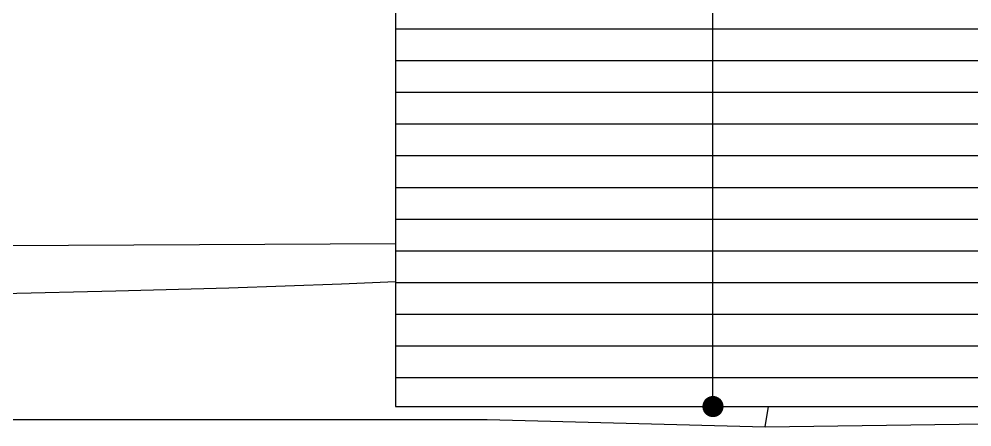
# Model space of a CAD drawing. Header units: millimetres. Extents: x 0 to 420500, y 0 to 297000.
# Drawn here: x 127796 to 133801, y 203489 to 206062 of the extents above; entities that cross this region are included whole.
import ezdxf
from ezdxf.xclip import XClip

# ---------------------------------------------------------------- set-up
doc = ezdxf.new("R2010")
doc.units = ezdxf.units.MM
doc.header["$LTSCALE"] = 5000
doc.header["$XCLIPFRAME"] = 0
doc.layers.add('arch', color=8, linetype='Continuous')
doc.layers.add('TRAY', color=3, linetype='Continuous')

# ---------------------------------------------------------------- blocks, each defined once
blk = doc.blocks.new('XR-현황측량도')
at = {"color": 0}
blk.add_lwpolyline([(86810.5, 78764.2, 0.043248), (87948.8, 77003.3, 0.113814), (91116.8, 74545.3, 0.13394), (93095.3, 74047.2), (94070.6, 74047.3), (99828.2, 74046.3), (108550.3, 74045.8), (116948, 74021.7), (126987.3, 74021.1), (128740.4, 73974.7), (135158.9, 74062.7), (143027.2, 74043.6), (151689.9, 74037.3), (154882.8, 74051.1)], format="xyb", dxfattribs=at)
at = {"color": 0, "elevation": 94000}
blk.add_lwpolyline([(123935.5, 74817.2), (124647, 74832.3), (124647, 74832.3), (125358.4, 74852.7), (125358.4, 74852.7), (126069.6, 74878.1), (126069.6, 74878.1), (126410.5, 74892.5)], dxfattribs=at)
at = {"color": 0}
for points in [[(126410.5, 75129.1), (123522.5, 75113.9), (116572, 75093.7)], [(128740.4, 73974.7), (128759.7, 74103.3)]]:
    blk.add_lwpolyline(points, dxfattribs=at)
blk = doc.blocks.new('XR-PLAN', base_point=(461, 408.4))
at = {"layer": 'arch'}
h = blk.add_hatch(dxfattribs=at)
h.set_pattern_fill('_USER', color=256, scale=200, pattern_type=0)
h.set_pattern_definition([(0, (0, 6e-11), (0, 200), [])])
h.paths.add_polyline_path([(48900, 38765), (48900, 42465), (52900, 42465), (52900, 38765)])
blk.add_line((50900, 38731.7), (50897.9, 42465), dxfattribs=at)
blk.add_lwpolyline([(48900, 38765), (52900, 38765), (52900, 42465), (48900, 42465)], close=True, dxfattribs=at)
at = {"layer": 'arch', "const_width": 66.7}
blk.add_lwpolyline([(50933.3, 38765, -1), (50866.7, 38765, -1)], format="xyb", close=True, dxfattribs=at)
at = {"layer": 'arch'}
ref = blk.add_blockref('XR-현황측량도', (-77510.5, -35338.3), dxfattribs=at)
XClip(ref).set_block_clipping_path([(86810.4680804907, 39538.2997129494), (224210.4680804907, 149938.2997129495)])
blk = doc.blocks.new('XR-배치도', base_point=(461, 408.4))
ref = blk.add_blockref('XR-PLAN', (281310.6, 275110.5), dxfattribs=dict(rotation=47.15620461600879))
XClip(ref).set_block_clipping_path([(10268.6550578449, 25854.0591988688), (121697.9567652801, 114201.9318804346)])

msp = doc.modelspace()

# ---------------------------------------------------------------- block references
at = {"layer": 'TRAY'}
ref = msp.add_blockref('XR-배치도', (-310662.8, 184385.1), dxfattribs=dict(at, rotation=312.8437953840571))
XClip(ref).set_block_clipping_path([(355016.7243769546, 126994.5435289501), (152650.6807000034, 314675.0815890764), (386231.3503509208, 566532.8207304992), (588597.394027872, 378852.2826703729)])

doc.saveas('drawing.dxf')
